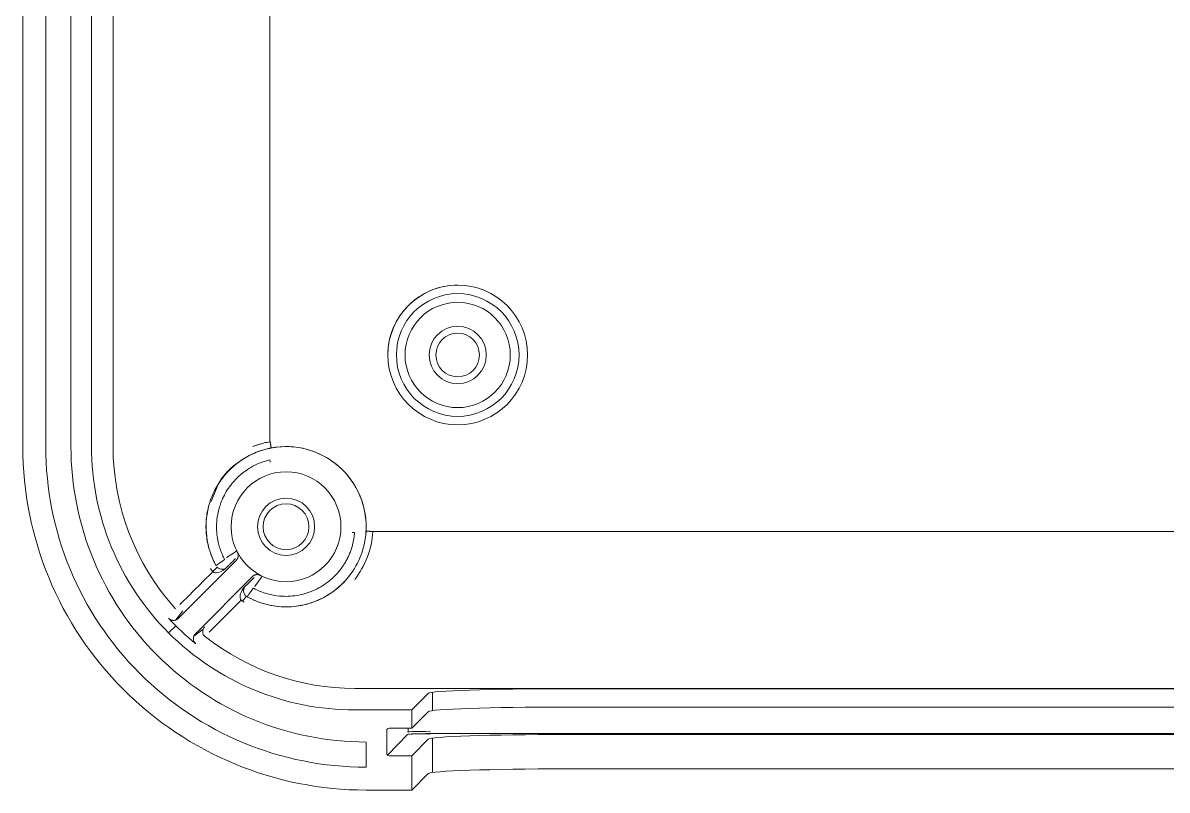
# Model space of a CAD drawing. Header units: millimetres. Extents: x -945 to 945, y -155 to 148.
# Drawn here: x 243 to 293, y 24 to 57.5 of the extents above; entities that cross this region are included whole.
import ezdxf

# ---------------------------------------------------------------- set-up
doc = ezdxf.new("R2010")
doc.units = ezdxf.units.MM
doc.header["$MEASUREMENT"] = 0
doc.layers.add('layer 1', color=7, linetype='Continuous')

msp = doc.modelspace()

# ---------------------------------------------------------------- linework, layer by layer
at = {"layer": 'layer 1', "color": 155, "lineweight": 18}
for points in [[(243.0217, 75.9923), (243.0217, 75.9923), (243.0217, 38.9923), (243.0217, 38.9923)], [(244.0217, 38.9923), (244.0217, 38.9923), (244.0217, 75.9923), (244.0217, 75.9923)], [(245.1217, 75.9923), (245.1217, 75.9923), (245.1217, 38.9923), (245.1217, 38.9923)], [(246.0217, 38.9923), (246.0217, 38.9923), (246.0217, 75.9923), (246.0217, 75.9923)], [(253.8149, 39.226), (253.8149, 39.226), (253.8149, 75.7586), (253.8149, 75.7586)], [(253.826, 39.2039), (253.8223, 39.2032), (253.8186, 39.2025), (253.8149, 39.2019)], [(251.5457, 37.3038), (251.7067, 37.7205), (252.2149, 38.1737), (252.4287, 38.2961)], [(251.252, 36.5908), (251.252, 36.5908), (251.5457, 37.3038), (251.5457, 37.3038)], [(251.4628, 33.7915), (251.0316, 34.567), (250.9165, 35.5103), (251.1349, 36.3678)], [(258.0158, 35.2898), (257.9751, 34.5875), (257.7166, 33.8994), (257.2849, 33.344)], [(257.5217, 33.186), (257.9913, 33.7901), (258.2677, 34.5219), (258.3146, 35.2856)], [(258.3146, 35.2856), (258.3151, 35.2855), (258.3156, 35.2855), (258.3161, 35.2855)], [(327.7273, 35.2855), (327.7273, 35.2855), (258.3161, 35.2855), (258.3161, 35.2855)], [(249.8139, 31.4915), (249.8139, 31.4915), (252.3447, 34.0224), (252.3447, 34.0224)], [(252.3915, 34.3867), (252.3823, 34.4045), (252.3733, 34.4224), (252.3644, 34.4406)], [(251.3202, 33.5304), (250.8407, 33.0502), (250.3612, 32.5701), (249.8816, 32.09)], [(251.2205, 33.6626), (251.2474, 33.6142), (251.281, 33.5695), (251.3202, 33.5304)], [(251.5128, 33.7252), (251.5132, 33.7244), (251.4246, 33.6348), (251.3202, 33.5304)], [(251.462, 33.7929), (251.4622, 33.7924), (251.4625, 33.7919), (251.4628, 33.7915)], [(253.0518, 33.3153), (253.0518, 33.3153), (250.5583, 30.8217), (250.5583, 30.8217)], [(251.1636, 30.8938), (251.6294, 31.3589), (252.0953, 31.824), (252.5612, 32.2891)], [(252.5612, 32.2891), (252.5996, 32.2512), (252.6431, 32.2186), (252.6902, 32.1925)], [(249.3809, 31.5004), (249.7528, 31.0963), (250.1543, 30.7204), (250.5821, 30.3759)], [(260.0217, 27.4923), (260.0217, 27.4923), (260.7249, 28.2153), (260.7249, 28.2153)], [(266.7214, 28.4177), (263.487, 28.4177), (260.8346, 28.3281), (260.7249, 28.2153)], [(266.7214, 28.4177), (266.7214, 28.4177), (319.322, 28.4177), (319.322, 28.4177)], [(266.7214, 27.6193), (263.487, 27.6193), (260.8346, 27.5298), (260.7249, 27.4169)], [(266.7214, 27.6193), (266.7214, 27.6193), (319.322, 27.6193), (319.322, 27.6193)], [(260.0217, 27.4923), (260.0217, 27.4923), (257.5217, 27.4923), (257.5217, 27.4923)], [(260.0217, 26.6939), (260.0217, 26.6939), (260.0217, 27.4923), (260.0217, 27.4923)], [(260.0217, 26.6939), (260.0217, 26.6939), (260.7249, 27.4169), (260.7249, 27.4169)], [(258.923, 25.5933), (258.923, 25.5933), (258.9242, 26.5939), (258.9242, 26.5939)], [(259.0243, 26.6939), (259.0243, 26.6939), (260.0217, 26.6939), (260.0217, 26.6939)], [(260.8284, 26.5586), (260.2894, 26.5586), (259.8473, 26.5437), (259.829, 26.5249)], [(258.0217, 26.0923), (258.0217, 26.0923), (258.0217, 24.9923), (258.0217, 24.9923)], [(260.8284, 26.4552), (260.4364, 26.4552), (260.0894, 26.4463), (259.9707, 26.4333)], [(260.7249, 26.2162), (260.7249, 26.2162), (260.0217, 25.4932), (260.0217, 25.4932)], [(266.7214, 26.4186), (263.487, 26.4186), (260.8346, 26.3291), (260.7249, 26.2162)], [(319.322, 26.4186), (319.322, 26.4186), (266.7214, 26.4186), (266.7214, 26.4186)], [(260.0217, 25.4932), (260.0217, 25.4932), (259.0229, 25.4932), (259.0229, 25.4932)], [(260.0217, 23.9923), (260.0217, 23.9923), (260.0217, 25.4932), (260.0217, 25.4932)], [(260.7249, 24.7153), (260.7249, 24.7153), (260.0217, 23.9923), (260.0217, 23.9923)], [(266.7214, 24.9177), (263.487, 24.9177), (260.8346, 24.8281), (260.7249, 24.7153)], [(319.322, 24.9177), (319.322, 24.9177), (266.7214, 24.9177), (266.7214, 24.9177)], [(258.0217, 23.9923), (258.0217, 23.9923), (260.0217, 23.9923), (260.0217, 23.9923)]]:
    msp.add_open_spline(points, degree=3, dxfattribs=at)
at = {"layer": 'layer 1', "color": 155, "lineweight": 13}
for points in [[(246.9611, 38.9923), (246.9611, 38.9923), (246.9611, 75.9923), (246.9611, 75.9923)], [(246.9611, 38.9923), (246.9611, 36.3765), (247.9319, 33.8538), (249.6854, 31.9128)], [(253.8168, 38.41), (253.822, 38.3768), (253.8276, 38.3437), (253.8337, 38.3107)], [(257.4122, 35.2434), (257.4458, 35.2425), (257.4793, 35.2419), (257.5129, 35.2419)], [(252.142, 33.9357), (252.142, 33.9357), (252.0679, 33.8616), (252.0679, 33.8616)], [(252.8908, 33.0383), (252.8908, 33.0383), (252.9649, 33.1123), (252.9649, 33.1123)], [(252.621, 32.2375), (252.621, 32.2375), (252.7873, 32.455), (252.7873, 32.455)], [(250.0057, 31.8269), (250.0057, 31.8269), (249.7067, 31.423), (249.7067, 31.423)], [(249.39, 30.8605), (249.39, 30.8605), (249.6986, 31.1692), (249.6986, 31.1692)], [(250.4883, 30.7106), (250.4883, 30.7106), (250.8977, 31.015), (250.8977, 31.015)], [(251.0003, 30.6858), (252.8604, 29.2254), (255.1568, 28.4317), (257.5217, 28.4317)], [(328.5217, 28.4317), (328.5217, 28.4317), (257.5217, 28.4317), (257.5217, 28.4317)], [(260.9217, 27.4635), (260.9217, 27.4635), (260.9217, 28.2618), (260.9217, 28.2618)], [(259.8618, 26.6939), (259.8618, 26.6939), (259.8618, 26.5326), (259.8618, 26.5326)], [(258.0217, 24.9923), (258.0217, 24.9923), (258.0217, 26.0923), (258.0217, 26.0923)], [(259.8292, 26.4251), (259.8292, 26.4251), (258.9518, 25.5229), (258.9518, 25.5229)], [(260.8284, 26.4586), (260.2914, 26.4586), (259.8503, 26.4438), (259.8292, 26.4251)], [(325.215, 26.4586), (325.215, 26.4586), (260.8284, 26.4586), (260.8284, 26.4586)], [(260.9217, 24.7618), (260.9217, 24.7618), (260.9217, 26.2628), (260.9217, 26.2628)]]:
    msp.add_open_spline(points, degree=3, dxfattribs=at)
for points, knots in [([(262.0217, 46.0423), (261.2128, 46.0423), (260.437, 45.7209), (259.865, 45.149), (259.2931, 44.577), (258.9717, 43.8012), (258.9717, 42.9923)], [0, 0, 0, 0, 0.5, 0.5, 0.5, 1, 1, 1, 1]), ([(258.9717, 42.9923), (258.9717, 41.3078), (260.3372, 39.9423), (262.0217, 39.9423), (263.7062, 39.9423), (265.0717, 41.3078), (265.0717, 42.9923), (265.0717, 44.6767), (263.7062, 46.0423), (262.0217, 46.0423)], [0, 0, 0, 0, 0.3333333, 0.3333333, 0.3333333, 0.6666667, 0.6666667, 0.6666667, 1, 1, 1, 1]), ([(258.0115, 35.2256), (258.0965, 36.3377), (257.6463, 37.4238), (256.7995, 38.1497), (255.9526, 38.8756), (254.8105, 39.1543), (253.7244, 38.9003)], [0, 0, 0, 0, 0.5, 0.5, 0.5, 1, 1, 1, 1]), ([(258.0159, 35.2899), (258.0782, 36.3668), (257.6406, 37.4123), (256.8296, 38.1235), (256.0187, 38.8348), (254.9251, 39.1324), (253.8655, 38.9302)], [0, 0, 0, 0, 0.5, 0.5, 0.5, 1, 1, 1, 1]), ([(253.8273, 38.9227), (253.8156, 38.9203), (253.8038, 38.9179), (253.7921, 38.9154), (253.5689, 38.8678), (253.352, 38.799), (253.1414, 38.7086), (252.9309, 38.6183), (252.7279, 38.5062), (252.5401, 38.3773), (252.3524, 38.2483), (252.1776, 38.1016), (252.0162, 37.9362), (251.8549, 37.7708), (251.7124, 37.5922), (251.5881, 37.4011), (251.4637, 37.2101), (251.3567, 37.0041), (251.2716, 36.7909), (251.1864, 36.5778), (251.1229, 36.3587), (251.081, 36.1338), (251.0391, 35.9088), (251.0191, 35.6764), (251.022, 35.4478), (251.0249, 35.2192), (251.05, 34.9922), (251.0977, 34.7669), (251.1455, 34.5415), (251.2156, 34.3209), (251.3057, 34.1111), (251.3467, 34.0158), (251.392, 33.922), (251.4415, 33.8302)], [0, 0, 0, 0, 0.0909091, 0.0909091, 0.0909091, 0.1818182, 0.1818182, 0.1818182, 0.2727273, 0.2727273, 0.2727273, 0.3636364, 0.3636364, 0.3636364, 0.4545455, 0.4545455, 0.4545455, 0.5454545, 0.5454545, 0.5454545, 0.6363636, 0.6363636, 0.6363636, 0.7272727, 0.7272727, 0.7272727, 0.8181818, 0.8181818, 0.8181818, 0.9090909, 0.9090909, 0.9090909, 1, 1, 1, 1]), ([(252.8455, 32.4198), (253.0953, 32.2836), (253.3654, 32.1766), (253.6407, 32.105), (253.9296, 32.0298), (254.2282, 31.9917), (254.529, 31.9923), (254.8298, 31.9929), (255.1251, 32.0317), (255.415, 32.1082), (255.5599, 32.1464), (255.7038, 32.1945), (255.8422, 32.2509), (255.9806, 32.3073), (256.1146, 32.3722), (256.2442, 32.4455), (256.5034, 32.592), (256.7474, 32.7748), (256.9609, 32.9822), (257.0677, 33.086), (257.1675, 33.1962), (257.2604, 33.3129), (257.2686, 33.3233), (257.2768, 33.3337), (257.285, 33.3442)], [0, 0, 0, 0, 0.125, 0.125, 0.125, 0.25, 0.25, 0.25, 0.375, 0.375, 0.375, 0.5, 0.5, 0.5, 0.625, 0.625, 0.625, 0.75, 0.75, 0.75, 0.875, 0.875, 0.875, 1, 1, 1, 1])]:
    msp.add_open_spline(points, degree=3, knots=knots, dxfattribs=at)
at = {"layer": 'layer 1', "color": 155, "lineweight": 18}
for points, knots in [([(265.0717, 42.9923), (265.0717, 44.6767), (263.7062, 46.0423), (262.0217, 46.0423), (260.3372, 46.0423), (258.9717, 44.6768), (258.9717, 42.9923), (258.9717, 41.3078), (260.3372, 39.9423), (262.0217, 39.9423), (263.7062, 39.9423), (265.0717, 41.3078), (265.0717, 42.9923)], [0, 0, 0, 0, 0.25, 0.25, 0.25, 0.5, 0.5, 0.5, 0.75, 0.75, 0.75, 1, 1, 1, 1]), ([(264.7017, 42.9923), (264.7017, 44.4724), (263.5018, 45.6723), (262.0217, 45.6723), (260.5416, 45.6723), (259.3417, 44.4724), (259.3417, 42.9923), (259.3417, 41.5122), (260.5416, 40.3123), (262.0217, 40.3123), (263.5018, 40.3123), (264.7017, 41.5121), (264.7017, 42.9923)], [0, 0, 0, 0, 0.25, 0.25, 0.25, 0.5, 0.5, 0.5, 0.75, 0.75, 0.75, 1, 1, 1, 1]), ([(264.3217, 42.9923), (264.3217, 44.2625), (263.292, 45.2923), (262.0217, 45.2923), (260.7515, 45.2923), (259.7217, 44.2625), (259.7217, 42.9923), (259.7217, 41.722), (260.7514, 40.6923), (262.0217, 40.6923), (263.292, 40.6923), (264.3217, 41.722), (264.3217, 42.9923)], [0, 0, 0, 0, 0.25, 0.25, 0.25, 0.5, 0.5, 0.5, 0.75, 0.75, 0.75, 1, 1, 1, 1]), ([(263.2717, 42.9923), (263.2717, 43.6826), (262.7121, 44.2423), (262.0217, 44.2423), (261.3314, 44.2423), (260.7717, 43.6826), (260.7717, 42.9923), (260.7717, 42.3019), (261.3314, 41.7423), (262.0217, 41.7423), (262.7121, 41.7423), (263.2717, 42.3019), (263.2717, 42.9923)], [0, 0, 0, 0, 0.25, 0.25, 0.25, 0.5, 0.5, 0.5, 0.75, 0.75, 0.75, 1, 1, 1, 1]), ([(262.9717, 42.9923), (262.9717, 43.5169), (262.5464, 43.9423), (262.0217, 43.9423), (261.497, 43.9423), (261.0717, 43.5169), (261.0717, 42.9923), (261.0717, 42.4676), (261.497, 42.0423), (262.0217, 42.0423), (262.5464, 42.0423), (262.9717, 42.4676), (262.9717, 42.9923)], [0, 0, 0, 0, 0.25, 0.25, 0.25, 0.5, 0.5, 0.5, 0.75, 0.75, 0.75, 1, 1, 1, 1]), ([(253.8149, 39.2015), (253.7739, 39.1938), (253.7329, 39.1861), (253.692, 39.1776), (253.6506, 39.1689), (253.6094, 39.1594), (253.5683, 39.1493), (253.5267, 39.1391), (253.4852, 39.1283), (253.444, 39.1167), (253.4022, 39.105), (253.3606, 39.0927), (253.3192, 39.0796), (253.2772, 39.0665), (253.2355, 39.0526), (253.1941, 39.0379), (253.1521, 39.0231), (253.1105, 39.0073), (253.0688, 38.9915)], [0, 0, 0, 0, 0.1666667, 0.1666667, 0.1666667, 0.3333333, 0.3333333, 0.3333333, 0.5, 0.5, 0.5, 0.6666667, 0.6666667, 0.6666667, 0.8333333, 0.8333333, 0.8333333, 1, 1, 1, 1]), ([(253.8149, 39.226), (253.8149, 39.2231), (253.8155, 39.2198), (253.8165, 39.2171), (253.8176, 39.2141), (253.8195, 39.2108), (253.8215, 39.2084), (253.8229, 39.2067), (253.8244, 39.205), (253.8261, 39.2035)], [0, 0, 0, 0, 0.3333333, 0.3333333, 0.3333333, 0.6666667, 0.6666667, 0.6666667, 1, 1, 1, 1]), ([(253.8654, 38.9302), (253.866, 38.9313), (253.8665, 38.9324), (253.8667, 38.9356), (253.8669, 38.9386), (253.8667, 38.9436), (253.8663, 38.9497), (253.8659, 38.9556), (253.8652, 38.9627), (253.8643, 38.9709), (253.8635, 38.9787), (253.8623, 38.9877), (253.861, 38.9976), (253.8597, 39.0071), (253.8582, 39.0175), (253.8565, 39.0286), (253.8549, 39.0393), (253.8531, 39.0507), (253.8511, 39.0626), (253.8493, 39.0739), (253.8473, 39.0858), (253.8451, 39.0981), (253.8431, 39.1097), (253.841, 39.1217), (253.8388, 39.134), (253.8368, 39.1455), (253.8346, 39.1574), (253.8324, 39.1693), (253.8303, 39.1806), (253.8282, 39.1921), (253.8261, 39.2035)], [0, 0, 0, 0, 0.1, 0.1, 0.1, 0.2, 0.2, 0.2, 0.3, 0.3, 0.3, 0.4, 0.4, 0.4, 0.5, 0.5, 0.5, 0.6, 0.6, 0.6, 0.7, 0.7, 0.7, 0.8, 0.8, 0.8, 0.9, 0.9, 0.9, 1, 1, 1, 1]), ([(258.0158, 35.2898), (258.0783, 36.3667), (257.6406, 37.4122), (256.8296, 38.1235), (256.0187, 38.8348), (254.925, 39.1325), (253.8654, 38.9302)], [0, 0, 0, 0, 0.5, 0.5, 0.5, 1, 1, 1, 1]), ([(243.0217, 38.9923), (243.0217, 35.014), (244.6021, 31.1987), (247.4151, 28.3857), (250.2282, 25.5726), (254.0435, 23.9923), (258.0217, 23.9923)], [0, 0, 0, 0, 0.5, 0.5, 0.5, 1, 1, 1, 1]), ([(244.0217, 38.9923), (244.0217, 35.2792), (245.4967, 31.7183), (248.1222, 29.0928), (250.7477, 26.4673), (254.3087, 24.9923), (258.0217, 24.9923)], [0, 0, 0, 0, 0.5, 0.5, 0.5, 1, 1, 1, 1]), ([(245.1217, 38.9923), (245.1217, 35.571), (246.4808, 32.2898), (248.9, 29.8706), (251.3193, 27.4514), (254.6004, 26.0923), (258.0217, 26.0923)], [0, 0, 0, 0, 0.5, 0.5, 0.5, 1, 1, 1, 1]), ([(246.0217, 38.9923), (246.0217, 35.9423), (247.2333, 33.0172), (249.39, 30.8605), (251.5467, 28.7039), (254.4717, 27.4923), (257.5217, 27.4923)], [0, 0, 0, 0, 0.5, 0.5, 0.5, 1, 1, 1, 1]), ([(251.5336, 37.3112), (251.7138, 37.6066), (251.9374, 37.8758), (252.1952, 38.1056), (252.6648, 38.5241), (253.2478, 38.8123), (253.8654, 38.9302)], [0, 0, 0, 0, 0.5, 0.5, 0.5, 1, 1, 1, 1]), ([(251.8389, 34.0573), (251.8212, 34.0914), (251.8036, 34.1255), (251.7868, 34.16), (251.7699, 34.1945), (251.7539, 34.2294), (251.7386, 34.2645), (251.7232, 34.2997), (251.7085, 34.3351), (251.6944, 34.3708), (251.6804, 34.4065), (251.667, 34.4425), (251.6543, 34.4787), (251.6416, 34.5149), (251.6296, 34.5513), (251.6183, 34.588), (251.607, 34.6246), (251.5963, 34.6615), (251.5864, 34.6985), (251.569, 34.7638), (251.5538, 34.8296), (251.5408, 34.8959), (251.5094, 35.0553), (251.4908, 35.2172), (251.4855, 35.3798), (251.4762, 35.6679), (251.5091, 35.9582), (251.5813, 36.2371), (251.6242, 36.4027), (251.681, 36.5642), (251.7512, 36.7199), (251.8454, 36.9288), (251.9638, 37.1272), (252.1029, 37.3092), (252.1946, 37.4291), (252.2953, 37.5419), (252.4037, 37.6467), (252.4599, 37.7009), (252.518, 37.753), (252.5782, 37.8027), (252.6559, 37.8669), (252.7369, 37.927), (252.8207, 37.9829), (252.927, 38.0539), (253.0379, 38.1181), (253.1524, 38.1749), (253.2367, 38.2167), (253.323, 38.2545), (253.4109, 38.2883), (253.4819, 38.3157), (253.5539, 38.3405), (253.6269, 38.3618), (253.6826, 38.3781), (253.7389, 38.3924), (253.7953, 38.4066)], [0, 0, 0, 0, 0.0555556, 0.0555556, 0.0555556, 0.1111111, 0.1111111, 0.1111111, 0.1666667, 0.1666667, 0.1666667, 0.2222222, 0.2222222, 0.2222222, 0.2777778, 0.2777778, 0.2777778, 0.3333333, 0.3333333, 0.3333333, 0.3888889, 0.3888889, 0.3888889, 0.4444444, 0.4444444, 0.4444444, 0.5, 0.5, 0.5, 0.5555556, 0.5555556, 0.5555556, 0.6111111, 0.6111111, 0.6111111, 0.6666667, 0.6666667, 0.6666667, 0.7222222, 0.7222222, 0.7222222, 0.7777778, 0.7777778, 0.7777778, 0.8333333, 0.8333333, 0.8333333, 0.8888889, 0.8888889, 0.8888889, 0.9444444, 0.9444444, 0.9444444, 1, 1, 1, 1]), ([(256.9217, 35.4923), (256.9217, 36.8178), (255.8472, 37.8923), (254.5217, 37.8923), (253.1962, 37.8923), (252.1217, 36.8178), (252.1217, 35.4923), (252.1217, 34.1668), (253.1962, 33.0923), (254.5217, 33.0923), (255.8472, 33.0923), (256.9217, 34.1668), (256.9217, 35.4923)], [0, 0, 0, 0, 0.25, 0.25, 0.25, 0.5, 0.5, 0.5, 0.75, 0.75, 0.75, 1, 1, 1, 1]), ([(255.7717, 35.4923), (255.7717, 36.1826), (255.2121, 36.7423), (254.5217, 36.7423), (253.8314, 36.7423), (253.2717, 36.1826), (253.2717, 35.4923), (253.2717, 34.8019), (253.8314, 34.2423), (254.5217, 34.2423), (255.2121, 34.2423), (255.7717, 34.8019), (255.7717, 35.4923)], [0, 0, 0, 0, 0.25, 0.25, 0.25, 0.5, 0.5, 0.5, 0.75, 0.75, 0.75, 1, 1, 1, 1]), ([(255.5217, 35.4923), (255.5217, 36.0446), (255.074, 36.4923), (254.5217, 36.4923), (253.9694, 36.4923), (253.5217, 36.0446), (253.5217, 35.4923), (253.5217, 34.94), (253.9694, 34.4923), (254.5217, 34.4923), (255.074, 34.4923), (255.5217, 34.94), (255.5217, 35.4923)], [0, 0, 0, 0, 0.25, 0.25, 0.25, 0.5, 0.5, 0.5, 0.75, 0.75, 0.75, 1, 1, 1, 1]), ([(257.5129, 35.2201), (257.507, 35.1585), (257.5011, 35.0969), (257.4927, 35.0356), (257.4843, 34.9743), (257.4735, 34.9133), (257.4609, 34.8527), (257.4484, 34.7921), (257.4341, 34.7319), (257.4179, 34.6722), (257.4017, 34.6125), (257.3836, 34.5533), (257.3637, 34.4946), (257.3439, 34.436), (257.3222, 34.378), (257.2988, 34.3207), (257.2754, 34.2634), (257.2502, 34.2068), (257.2233, 34.151), (257.1964, 34.0952), (257.1677, 34.0402), (257.1374, 33.9862), (257.1071, 33.9321), (257.0752, 33.879), (257.0416, 33.8268), (256.9092, 33.6218), (256.7506, 33.4328), (256.5718, 33.2657), (256.3873, 33.0934), (256.1813, 32.9443), (255.9599, 32.8232), (255.7417, 32.7039), (255.5084, 32.6119), (255.2673, 32.5496), (255.0259, 32.4872), (254.7765, 32.4547), (254.5276, 32.4529), (254.4309, 32.4522), (254.3343, 32.4562), (254.238, 32.4649), (254.0859, 32.4786), (253.9346, 32.5042), (253.7862, 32.5409), (253.6799, 32.5672), (253.575, 32.5992), (253.4721, 32.6366), (253.3938, 32.6649), (253.3167, 32.6964), (253.2414, 32.7317), (253.1898, 32.7559), (253.1391, 32.7818), (253.0884, 32.8078)], [0, 0, 0, 0, 0.0588235, 0.0588235, 0.0588235, 0.1176471, 0.1176471, 0.1176471, 0.1764706, 0.1764706, 0.1764706, 0.2352941, 0.2352941, 0.2352941, 0.2941176, 0.2941176, 0.2941176, 0.3529412, 0.3529412, 0.3529412, 0.4117647, 0.4117647, 0.4117647, 0.4705882, 0.4705882, 0.4705882, 0.5294118, 0.5294118, 0.5294118, 0.5882353, 0.5882353, 0.5882353, 0.6470588, 0.6470588, 0.6470588, 0.7058824, 0.7058824, 0.7058824, 0.7647059, 0.7647059, 0.7647059, 0.8235294, 0.8235294, 0.8235294, 0.8823529, 0.8823529, 0.8823529, 0.9411765, 0.9411765, 0.9411765, 1, 1, 1, 1]), ([(258.0158, 35.2898), (258.0169, 35.2905), (258.018, 35.2913), (258.0213, 35.2918), (258.0245, 35.2924), (258.0298, 35.2928), (258.0364, 35.2931), (258.0429, 35.2934), (258.0506, 35.2936), (258.0596, 35.2937), (258.0683, 35.2938), (258.0782, 35.2938), (258.0892, 35.2937), (258.0997, 35.2936), (258.1111, 35.2934), (258.1234, 35.2931), (258.1351, 35.2929), (258.1476, 35.2926), (258.1607, 35.2922), (258.1731, 35.2918), (258.1861, 35.2914), (258.1996, 35.2909), (258.2123, 35.2905), (258.2255, 35.2899), (258.2389, 35.2894), (258.2515, 35.2888), (258.2644, 35.2882), (258.2775, 35.2876), (258.2898, 35.2869), (258.3022, 35.2862), (258.3146, 35.2856)], [0, 0, 0, 0, 0.1, 0.1, 0.1, 0.2, 0.2, 0.2, 0.3, 0.3, 0.3, 0.4, 0.4, 0.4, 0.5, 0.5, 0.5, 0.6, 0.6, 0.6, 0.7, 0.7, 0.7, 0.8, 0.8, 0.8, 0.9, 0.9, 0.9, 1, 1, 1, 1]), ([(251.8389, 34.0573), (251.7393, 33.9877), (251.6431, 33.9196), (251.5736, 33.8704), (251.5438, 33.8493), (251.5189, 33.8317), (251.5004, 33.8187), (251.4757, 33.8014), (251.4623, 33.7923), (251.462, 33.7929)], [0, 0, 0, 0, 0.3333333, 0.3333333, 0.3333333, 0.6666667, 0.6666667, 0.6666667, 1, 1, 1, 1]), ([(252.3644, 34.4406), (252.3652, 34.439), (252.3109, 34.4022), (252.2257, 34.3445), (252.1405, 34.2868), (252.0244, 34.2082), (251.9129, 34.1314)], [0, 0, 0, 0, 0.5, 0.5, 0.5, 1, 1, 1, 1]), ([(252.1448, 33.9364), (252.1847, 33.9763), (252.2261, 34.0176), (252.2567, 34.0479), (252.2872, 34.0781), (252.3067, 34.0973), (252.3069, 34.097)], [0, 0, 0, 0, 0.5, 0.5, 0.5, 1, 1, 1, 1]), ([(252.3447, 34.0224), (252.356, 34.0337), (252.3663, 34.0458), (252.3755, 34.0586), (252.3848, 34.0714), (252.393, 34.0849), (252.4002, 34.0991), (252.4038, 34.1062), (252.4072, 34.1135), (252.4102, 34.1208), (252.4132, 34.1282), (252.4159, 34.1356), (252.4183, 34.1431), (252.4231, 34.1581), (252.4267, 34.1735), (252.4291, 34.1893), (252.4302, 34.1971), (252.4311, 34.2051), (252.4316, 34.2131), (252.4322, 34.221), (252.4324, 34.2289), (252.4323, 34.2368), (252.4322, 34.2526), (252.4308, 34.2684), (252.4282, 34.2841), (252.4269, 34.2919), (252.4253, 34.2997), (252.4234, 34.3075), (252.4214, 34.3152), (252.4192, 34.3229), (252.4167, 34.3304), (252.4117, 34.3455), (252.4055, 34.3601), (252.398, 34.3743)], [0, 0, 0, 0, 0.0909091, 0.0909091, 0.0909091, 0.1818182, 0.1818182, 0.1818182, 0.2727273, 0.2727273, 0.2727273, 0.3636364, 0.3636364, 0.3636364, 0.4545455, 0.4545455, 0.4545455, 0.5454545, 0.5454545, 0.5454545, 0.6363636, 0.6363636, 0.6363636, 0.7272727, 0.7272727, 0.7272727, 0.8181818, 0.8181818, 0.8181818, 0.9090909, 0.9090909, 0.9090909, 1, 1, 1, 1]), ([(252.3804, 34.4084), (252.3873, 34.3915), (252.3926, 34.3779), (252.3952, 34.3686), (252.3984, 34.3569), (252.3976, 34.3518), (252.3967, 34.3491), (252.3963, 34.3481), (252.396, 34.3475), (252.3956, 34.3472)], [0, 0, 0, 0, 0.3333333, 0.3333333, 0.3333333, 0.6666667, 0.6666667, 0.6666667, 1, 1, 1, 1]), ([(251.3202, 33.5304), (251.3463, 33.5042), (251.3822, 33.4875), (251.4225, 33.4811), (251.4629, 33.4747), (251.5078, 33.4785), (251.5529, 33.489), (251.6883, 33.5203), (251.8259, 33.611), (251.9365, 33.7205), (251.9372, 33.7212), (251.9379, 33.7218), (251.9385, 33.7225)], [0, 0, 0, 0, 0.25, 0.25, 0.25, 0.5, 0.5, 0.5, 0.75, 0.75, 0.75, 1, 1, 1, 1]), ([(251.9385, 33.7225), (251.9382, 33.7221), (251.9378, 33.7218), (251.9375, 33.7215), (251.8792, 33.6649), (251.7958, 33.629), (251.7, 33.6378), (251.6681, 33.6407), (251.6348, 33.6485), (251.6025, 33.6631), (251.5702, 33.6777), (251.5389, 33.699), (251.5128, 33.7252)], [0, 0, 0, 0, 0.25, 0.25, 0.25, 0.5, 0.5, 0.5, 0.75, 0.75, 0.75, 1, 1, 1, 1]), ([(251.9364, 33.7264), (251.9363, 33.7265), (251.941, 33.7314), (251.9497, 33.7404), (251.9563, 33.7471), (251.9652, 33.7561), (251.9758, 33.7668), (252.0007, 33.792), (252.0351, 33.8266), (252.0708, 33.8623)], [0, 0, 0, 0, 0.3333333, 0.3333333, 0.3333333, 0.6666667, 0.6666667, 0.6666667, 1, 1, 1, 1]), ([(252.8915, 33.0412), (252.8558, 33.0055), (252.8212, 32.9711), (252.7961, 32.9463), (252.7818, 32.9321), (252.7706, 32.9211), (252.7638, 32.9145), (252.7586, 32.9095), (252.7559, 32.9069), (252.7558, 32.907)], [0, 0, 0, 0, 0.3333333, 0.3333333, 0.3333333, 0.6666667, 0.6666667, 0.6666667, 1, 1, 1, 1]), ([(257.2849, 33.344), (256.8505, 32.7853), (256.2407, 32.3612), (255.5652, 32.1516), (254.6647, 31.872), (253.6475, 31.9737), (252.8208, 32.4333)], [0, 0, 0, 0, 0.5, 0.5, 0.5, 1, 1, 1, 1]), ([(253.1264, 33.2775), (253.1267, 33.2773), (253.1075, 33.2577), (253.0772, 33.2272), (253.0469, 33.1966), (253.0055, 33.1551), (252.9656, 33.1152)], [0, 0, 0, 0, 0.5, 0.5, 0.5, 1, 1, 1, 1]), ([(253.4037, 33.3686), (253.3895, 33.3761), (253.3749, 33.3822), (253.36, 33.3872), (253.345, 33.3922), (253.3296, 33.3961), (253.3139, 33.3987), (253.306, 33.4), (253.2981, 33.401), (253.2902, 33.4017), (253.2823, 33.4024), (253.2744, 33.4028), (253.2665, 33.4029), (253.2507, 33.4031), (253.2349, 33.402), (253.2192, 33.3997), (253.2113, 33.3985), (253.2034, 33.397), (253.1956, 33.3952), (253.1879, 33.3934), (253.1803, 33.3913), (253.1727, 33.3889), (253.1577, 33.3841), (253.1431, 33.3781), (253.1289, 33.371), (253.1148, 33.3638), (253.101, 33.3555), (253.0881, 33.3462), (253.0752, 33.3369), (253.0631, 33.3266), (253.0518, 33.3153)], [0, 0, 0, 0, 0.1, 0.1, 0.1, 0.2, 0.2, 0.2, 0.3, 0.3, 0.3, 0.4, 0.4, 0.4, 0.5, 0.5, 0.5, 0.6, 0.6, 0.6, 0.7, 0.7, 0.7, 0.8, 0.8, 0.8, 0.9, 0.9, 0.9, 1, 1, 1, 1]), ([(253.1625, 32.8818), (253.2396, 32.9934), (253.3181, 33.1097), (253.3755, 33.1952), (253.4329, 33.2807), (253.4691, 33.3354), (253.47, 33.335)], [0, 0, 0, 0, 0.5, 0.5, 0.5, 1, 1, 1, 1]), ([(253.3767, 33.3661), (253.3769, 33.3666), (253.3775, 33.3669), (253.3786, 33.3672), (253.3812, 33.3681), (253.3863, 33.369), (253.398, 33.3657), (253.4074, 33.3631), (253.4209, 33.3579), (253.4378, 33.351)], [0, 0, 0, 0, 0.3333333, 0.3333333, 0.3333333, 0.6666667, 0.6666667, 0.6666667, 1, 1, 1, 1]), ([(252.7519, 32.9091), (252.7512, 32.9085), (252.7506, 32.9078), (252.7499, 32.9071), (252.6765, 32.8328), (252.6133, 32.7472), (252.5687, 32.6575), (252.5464, 32.6127), (252.5287, 32.5668), (252.5185, 32.5213), (252.4982, 32.4303), (252.508, 32.3407), (252.5612, 32.2891)], [0, 0, 0, 0, 0.25, 0.25, 0.25, 0.5, 0.5, 0.5, 0.75, 0.75, 0.75, 1, 1, 1, 1]), ([(252.7561, 32.4818), (252.7033, 32.5338), (252.6743, 32.6045), (252.6679, 32.669), (252.6646, 32.7013), (252.6671, 32.732), (252.6732, 32.7609), (252.6856, 32.8186), (252.713, 32.8689), (252.7509, 32.9081), (252.7512, 32.9084), (252.7515, 32.9088), (252.7519, 32.9091)], [0, 0, 0, 0, 0.25, 0.25, 0.25, 0.5, 0.5, 0.5, 0.75, 0.75, 0.75, 1, 1, 1, 1]), ([(252.8223, 32.4326), (252.8221, 32.4327), (252.8272, 32.44), (252.8372, 32.4541), (252.8506, 32.4728), (252.8727, 32.5036), (252.901, 32.5431), (252.9505, 32.6123), (253.0188, 32.7084), (253.0884, 32.8078)], [0, 0, 0, 0, 0.3333333, 0.3333333, 0.3333333, 0.6666667, 0.6666667, 0.6666667, 1, 1, 1, 1]), ([(249.3809, 31.5004), (249.3947, 31.4854), (249.4098, 31.4722), (249.4261, 31.4605), (249.4343, 31.4547), (249.4427, 31.4493), (249.4515, 31.4442), (249.4602, 31.4392), (249.4693, 31.4346), (249.4785, 31.4304), (249.4969, 31.4222), (249.5159, 31.4157), (249.5355, 31.4112), (249.5453, 31.409), (249.5553, 31.4072), (249.5654, 31.4059), (249.5754, 31.4046), (249.5854, 31.4039), (249.5954, 31.4037), (249.6154, 31.4033), (249.6354, 31.405), (249.6553, 31.4087), (249.6653, 31.4106), (249.6752, 31.4129), (249.6848, 31.4157), (249.6945, 31.4186), (249.704, 31.4218), (249.7133, 31.4256), (249.7226, 31.4293), (249.7317, 31.4335), (249.7407, 31.4381), (249.7496, 31.4428), (249.7584, 31.4479), (249.7669, 31.4535), (249.7838, 31.4645), (249.7995, 31.4772), (249.8139, 31.4915)], [0, 0, 0, 0, 0.0833333, 0.0833333, 0.0833333, 0.1666667, 0.1666667, 0.1666667, 0.25, 0.25, 0.25, 0.3333333, 0.3333333, 0.3333333, 0.4166667, 0.4166667, 0.4166667, 0.5, 0.5, 0.5, 0.5833333, 0.5833333, 0.5833333, 0.6666667, 0.6666667, 0.6666667, 0.75, 0.75, 0.75, 0.8333333, 0.8333333, 0.8333333, 0.9166667, 0.9166667, 0.9166667, 1, 1, 1, 1]), ([(250.9946, 30.6785), (250.9281, 30.7307), (250.8855, 30.8125), (250.8805, 30.8965), (250.8754, 30.9805), (250.9079, 31.0667), (250.9676, 31.1264)], [0, 0, 0, 0, 0.5, 0.5, 0.5, 1, 1, 1, 1]), ([(250.5583, 30.8217), (250.5433, 30.8067), (250.5303, 30.7904), (250.519, 30.7728), (250.5133, 30.7641), (250.5081, 30.755), (250.5034, 30.7456), (250.4986, 30.7361), (250.4944, 30.7265), (250.4906, 30.7167), (250.4831, 30.6971), (250.4777, 30.677), (250.4743, 30.6562), (250.4726, 30.6459), (250.4714, 30.6353), (250.4708, 30.6248), (250.4703, 30.6144), (250.4702, 30.6039), (250.4708, 30.5935), (250.4713, 30.5831), (250.4725, 30.5728), (250.4742, 30.5624), (250.4758, 30.5521), (250.4781, 30.5418), (250.4809, 30.5316), (250.4865, 30.5113), (250.4941, 30.4918), (250.5036, 30.4731), (250.5083, 30.4638), (250.5136, 30.4547), (250.5193, 30.4458), (250.5251, 30.437), (250.5312, 30.4285), (250.5378, 30.4203), (250.5509, 30.404), (250.5656, 30.3892), (250.5821, 30.3759)], [0, 0, 0, 0, 0.0833333, 0.0833333, 0.0833333, 0.1666667, 0.1666667, 0.1666667, 0.25, 0.25, 0.25, 0.3333333, 0.3333333, 0.3333333, 0.4166667, 0.4166667, 0.4166667, 0.5, 0.5, 0.5, 0.5833333, 0.5833333, 0.5833333, 0.6666667, 0.6666667, 0.6666667, 0.75, 0.75, 0.75, 0.8333333, 0.8333333, 0.8333333, 0.9166667, 0.9166667, 0.9166667, 1, 1, 1, 1]), ([(259.0243, 26.6939), (258.9978, 26.6939), (258.9723, 26.6834), (258.9536, 26.6646), (258.9348, 26.6458), (258.9242, 26.6204), (258.9242, 26.5939)], [0, 0, 0, 0, 0.5, 0.5, 0.5, 1, 1, 1, 1]), ([(258.923, 25.5933), (258.9229, 25.5667), (258.9335, 25.5413), (258.9522, 25.5225), (258.9709, 25.5037), (258.9964, 25.4932), (259.0229, 25.4932)], [0, 0, 0, 0, 0.5, 0.5, 0.5, 1, 1, 1, 1])]:
    msp.add_open_spline(points, degree=3, knots=knots, dxfattribs=at)

doc.saveas('drawing.dxf')
